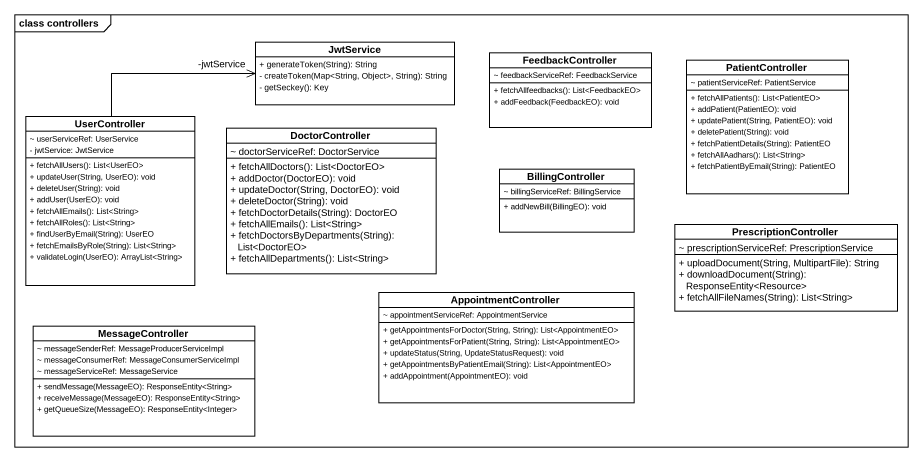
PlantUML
@startuml
mainframe class controllers
hide circle
hide empty members
skinparam classAttributeIconSize 0
class JwtService {
  + generateToken(String): String
  - createToken(Map<String, Object>, String): String
  - getSeckey(): Key
}
class FeedbackController {
  ~ feedbackServiceRef: FeedbackService
  + fetchAllfeedbacks(): List<FeedbackEO>
  + addFeedback(FeedbackEO): void
}
class PatientController {
  ~ patientServiceRef: PatientService
  + fetchAllPatients(): List<PatientEO>
  + addPatient(PatientEO): void
  + updatePatient(String, PatientEO): void
  + deletePatient(String): void
  + fetchPatientDetails(String): PatientEO
  + fetchAllAadhars(): List<String>
  + fetchPatientByEmail(String): PatientEO
}
class UserController {
  ~ userServiceRef: UserService
  - jwtService: JwtService
  + fetchAllUsers(): List<UserEO>
  + updateUser(String, UserEO): void
  + deleteUser(String): void
  + addUser(UserEO): void
  + fetchAllEmails(): List<String>
  + fetchAllRoles(): List<String>
  + findUserByEmail(String): UserEO
  + fetchEmailsByRole(String): List<String>
  + validateLogin(UserEO): ArrayList<String>
}
class DoctorController {
  ~ doctorServiceRef: DoctorService
  + fetchAllDoctors(): List<DoctorEO>
  + addDoctor(DoctorEO): void
  + updateDoctor(String, DoctorEO): void
  + deleteDoctor(String): void
  + fetchDoctorDetails(String): DoctorEO
  + fetchAllEmails(): List<String>
  + fetchDoctorsByDepartments(String): List<DoctorEO>
  + fetchAllDepartments(): List<String>
}
class BillingController {
  ~ billingServiceRef: BillingService
  + addNewBill(BillingEO): void
}
class PrescriptionController {
  ~ prescriptionServiceRef: PrescriptionService
  + uploadDocument(String, MultipartFile): String
  + downloadDocument(String): ResponseEntity<Resource>
  + fetchAllFileNames(String): List<String>
}
class AppointmentController {
  ~ appointmentServiceRef: AppointmentService
  + getAppointmentsForDoctor(String, String): List<AppointmentEO>
  + getAppointmentsForPatient(String, String): List<AppointmentEO>
  + updateStatus(String, UpdateStatusRequest): void
  + getAppointmentsByPatientEmail(String): List<AppointmentEO>
  + addAppointment(AppointmentEO): void
}
class MessageController {
  ~ messageSenderRef: MessageProducerServiceImpl
  ~ messageConsumerRef: MessageConsumerServiceImpl
  ~ messageServiceRef: MessageService
  + sendMessage(MessageEO): ResponseEntity<String>
  + receiveMessage(MessageEO): ResponseEntity<String>
  + getQueueSize(MessageEO): ResponseEntity<Integer>
}
UserController -right-> "-jwtService" JwtService
@enduml
